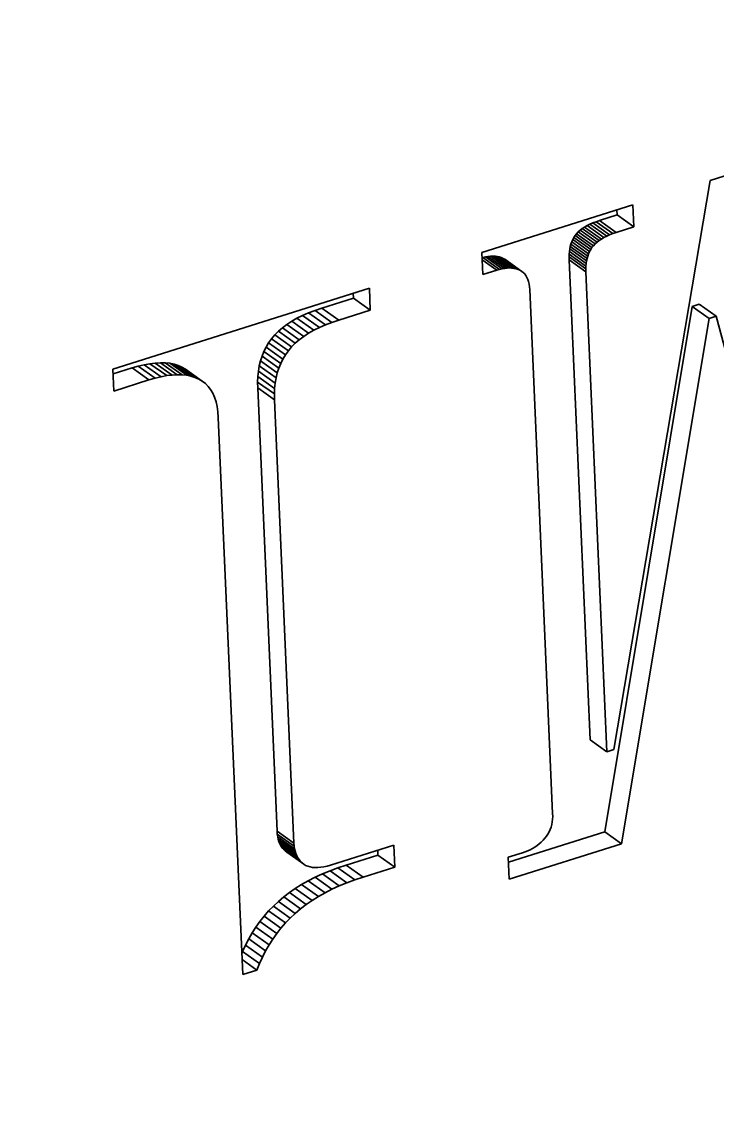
# Model space of a CAD drawing. Header units: millimetres. Extents: x 1333 to 129696, y -57210 to 105899.
# Drawn here: x 57141.443 to 57142.793, y 101197.205 to 101199.298 of the extents above; entities that cross this region are included whole.
import ezdxf

# ---------------------------------------------------------------- set-up
doc = ezdxf.new("R2010")
doc.units = ezdxf.units.MM
doc.header["$LTSCALE"] = 0.5

msp = doc.modelspace()

# ---------------------------------------------------------------- linework, layer by layer
at = {"color": 7, "lineweight": 35, "ltscale": 0.111941}
msp.add_line((57142.5922, 101197.8856), (57142.7787, 101198.9893), dxfattribs=at)
at = {"color": 7, "lineweight": 35, "ltscale": 0.004288}
msp.add_line((57142.7787, 101198.9893), (57142.8196, 101199.0022), dxfattribs=at)
at = {"color": 7, "lineweight": 35, "ltscale": 0.030721}
msp.add_line((57142.3359, 101198.8496), (57142.6288, 101198.942), dxfattribs=at)
at = {"color": 7, "lineweight": 35, "ltscale": 0.00095768}
msp.add_line((57142.5976, 101198.9322), (57142.5981, 101198.9226), dxfattribs=at)
at = {"color": 7, "lineweight": 35, "ltscale": 0.004271}
msp.add_line((57142.6288, 101198.942), (57142.6307, 101198.8994), dxfattribs=at)
at = {"color": 7, "lineweight": 35, "ltscale": 0.000565541}
for p, q in [((57142.5401, 101198.902), (57142.5352, 101198.8992)), ((57142.5727, 101198.8788), (57142.5679, 101198.8759))]:
    msp.add_line(p, q, dxfattribs=at)
at = {"color": 7, "lineweight": 35, "ltscale": 0.000600507}
for p, q in [((57142.5455, 101198.9047), (57142.5401, 101198.902)), ((57142.5781, 101198.8815), (57142.5727, 101198.8788))]:
    msp.add_line(p, q, dxfattribs=at)
at = {"color": 7, "lineweight": 35, "ltscale": 0.004008}
for p, q in [((57142.5727, 101198.8788), (57142.5401, 101198.902)), ((57142.5781, 101198.8815), (57142.5455, 101198.9047)), ((57142.59, 101198.8864), (57142.5574, 101198.9096)), ((57142.5967, 101198.8886), (57142.564, 101198.9119)), ((57142.5495, 101198.8594), (57142.5169, 101198.8826)), ((57142.5556, 101198.8665), (57142.5229, 101198.8897)), ((57142.5593, 101198.8698), (57142.5266, 101198.893)), ((57142.5633, 101198.8729), (57142.5307, 101198.8962)), ((57142.5679, 101198.8759), (57142.5352, 101198.8992)), ((57142.5431, 101198.8473), (57142.5104, 101198.8706)), ((57142.5449, 101198.8516), (57142.5123, 101198.8748)), ((57142.5471, 101198.8556), (57142.5145, 101198.8788)), ((57142.3703, 101198.8171), (57142.3376, 101198.8403)), ((57142.3755, 101198.8183), (57142.3428, 101198.8415)), ((57142.3805, 101198.8191), (57142.3478, 101198.8424)), ((57142.3852, 101198.8196), (57142.3526, 101198.8429)), ((57142.3898, 101198.8198), (57142.3572, 101198.843)), ((57142.3942, 101198.8196), (57142.3616, 101198.8428)), ((57142.3984, 101198.819), (57142.3658, 101198.8423)), ((57142.4025, 101198.8181), (57142.3698, 101198.8414)), ((57142.4062, 101198.8169), (57142.3736, 101198.8401)), ((57142.5377, 101198.818), (57142.5051, 101198.8412)), ((57142.5383, 101198.8286), (57142.5057, 101198.8518)), ((57142.4133, 101198.8133), (57142.3806, 101198.8366)), ((57142.5378, 101198.8124), (57142.5052, 101198.8357)), ((57142.0451, 101198.7143), (57142.0124, 101198.7376)), ((57142.7767, 101198.722), (57142.744, 101198.7453)), ((57142.7903, 101198.7263), (57142.7576, 101198.7496)), ((57141.9999, 101198.6931), (57141.9672, 101198.7164)), ((57142.0209, 101198.7044), (57141.9883, 101198.7276)), ((57142.0326, 101198.7095), (57141.9999, 101198.7328)), ((57141.974, 101198.6738), (57141.9414, 101198.697)), ((57141.9819, 101198.6805), (57141.9492, 101198.7038)), ((57141.9905, 101198.687), (57141.9578, 101198.7103)), ((57141.9607, 101198.6592), (57141.9281, 101198.6824)), ((57141.967, 101198.6666), (57141.9344, 101198.6899)), ((57141.9502, 101198.6432), (57141.9176, 101198.6664)), ((57141.7139, 101198.609), (57141.6812, 101198.6322)), ((57141.7248, 101198.611), (57141.6921, 101198.6342)), ((57141.7352, 101198.6122), (57141.7026, 101198.6355)), ((57141.7452, 101198.6128), (57141.7125, 101198.636)), ((57141.7546, 101198.6126), (57141.7219, 101198.6358)), ((57141.7635, 101198.6116), (57141.7308, 101198.6349)), ((57141.7796, 101198.6075), (57141.747, 101198.6308)), ((57141.9393, 101198.6164), (57141.9067, 101198.6396)), ((57141.9423, 101198.6257), (57141.9097, 101198.6489)), ((57141.7023, 101198.6062), (57141.6697, 101198.6294)), ((57141.787, 101198.6044), (57141.7543, 101198.6276)), ((57141.9341, 101198.5862), (57141.9015, 101198.6095)), ((57141.9352, 101198.5966), (57141.9026, 101198.6199)), ((57141.9336, 101198.5754), (57141.901, 101198.5986)), ((57141.9338, 101198.5642), (57141.9012, 101198.5875)), ((57142.5786, 101197.8813), (57142.5459, 101197.9045)), ((57141.9719, 101197.6986), (57141.9393, 101197.7219)), ((57142.6071, 101197.7029), (57142.5744, 101197.7262)), ((57141.9751, 101197.684), (57141.9425, 101197.7072)), ((57141.9769, 101197.6797), (57141.9442, 101197.703)), ((57141.9789, 101197.6758), (57141.9463, 101197.699)), ((57141.9814, 101197.6722), (57141.9487, 101197.6954)), ((57141.9841, 101197.6689), (57141.9515, 101197.6922)), ((57141.9872, 101197.666), (57141.9545, 101197.6892)), ((57141.9905, 101197.6633), (57141.9579, 101197.6866)), ((57142.167, 101197.6577), (57142.1343, 101197.681)), ((57142.0742, 101197.6273), (57142.0416, 101197.6505)), ((57142.1056, 101197.6384), (57142.073, 101197.6616)), ((57142.0318, 101197.6079), (57141.9992, 101197.6311)), ((57142.0453, 101197.6147), (57142.0127, 101197.638)), ((57142.0594, 101197.6212), (57142.0268, 101197.6445)), ((57141.9952, 101197.5851), (57141.9626, 101197.6083)), ((57142.019, 101197.6007), (57141.9863, 101197.6239)), ((57141.974, 101197.568), (57141.9413, 101197.5913)), ((57141.9843, 101197.5767), (57141.9516, 101197.6)), ((57141.9463, 101197.5394), (57141.9137, 101197.5626)), ((57141.9551, 101197.5494), (57141.9224, 101197.5726)), ((57141.9643, 101197.5589), (57141.9316, 101197.5821)), ((57141.9232, 101197.507), (57141.8906, 101197.5303)), ((57141.9103, 101197.4833), (57141.8776, 101197.5066)), ((57141.9165, 101197.4954), (57141.8838, 101197.5186)), ((57141.9046, 101197.4709), (57141.8719, 101197.4941))]:
    msp.add_line(p, q, dxfattribs=at)
at = {"color": 7, "lineweight": 35, "ltscale": 0.000627774}
msp.add_line((57142.5512, 101198.9073), (57142.5455, 101198.9047), dxfattribs=at)
at = {"color": 7, "lineweight": 35, "ltscale": 0.000660542}
msp.add_line((57142.5574, 101198.9096), (57142.5512, 101198.9073), dxfattribs=at)
at = {"color": 7, "lineweight": 35, "ltscale": 0.004009}
for p, q in [((57142.5838, 101198.884), (57142.5512, 101198.9073)), ((57142.6307, 101198.8994), (57142.5981, 101198.9226)), ((57142.5524, 101198.863), (57142.5197, 101198.8862)), ((57142.5401, 101198.8384), (57142.5075, 101198.8616)), ((57142.5414, 101198.8429), (57142.5088, 101198.8662)), ((57142.5379, 101198.8234), (57142.5052, 101198.8466)), ((57142.5391, 101198.8336), (57142.5065, 101198.8568)), ((57142.4099, 101198.8153), (57142.3772, 101198.8385)), ((57142.1196, 101198.7381), (57142.087, 101198.7614)), ((57142.0583, 101198.7188), (57142.0257, 101198.742)), ((57142.01, 101198.6989), (57141.9773, 101198.7222)), ((57141.9552, 101198.6514), (57141.9225, 101198.6746)), ((57141.946, 101198.6346), (57141.9133, 101198.6579)), ((57141.7718, 101198.6099), (57141.7392, 101198.6332)), ((57141.9369, 101198.6067), (57141.9043, 101198.63)), ((57141.6904, 101198.6027), (57141.6577, 101198.6259)), ((57141.9715, 101197.7041), (57141.9388, 101197.7274)), ((57141.9726, 101197.6934), (57141.94, 101197.7167)), ((57141.9737, 101197.6885), (57141.9411, 101197.7118)), ((57142.0896, 101197.633), (57142.0569, 101197.6563)), ((57142.0068, 101197.5931), (57141.9741, 101197.6163)), ((57141.9382, 101197.529), (57141.9055, 101197.5523)), ((57141.9304, 101197.5182), (57141.8978, 101197.5415))]:
    msp.add_line(p, q, dxfattribs=at)
at = {"color": 7, "lineweight": 35, "ltscale": 0.000701592}
for p, q in [((57142.564, 101198.9119), (57142.5574, 101198.9096)), ((57142.5967, 101198.8886), (57142.59, 101198.8864))]:
    msp.add_line(p, q, dxfattribs=at)
at = {"color": 7, "lineweight": 35, "ltscale": 0.003571}
for p, q in [((57142.5981, 101198.9226), (57142.564, 101198.9119)), ((57142.6307, 101198.8994), (57142.5967, 101198.8886))]:
    msp.add_line(p, q, dxfattribs=at)
at = {"color": 7, "lineweight": 35, "ltscale": 0.000452906}
msp.add_line((57142.5169, 101198.8826), (57142.5145, 101198.8788), dxfattribs=at)
at = {"color": 7, "lineweight": 35, "ltscale": 0.000459033}
msp.add_line((57142.5197, 101198.8862), (57142.5169, 101198.8826), dxfattribs=at)
at = {"color": 7, "lineweight": 35, "ltscale": 0.00047394}
msp.add_line((57142.5229, 101198.8897), (57142.5197, 101198.8862), dxfattribs=at)
at = {"color": 7, "lineweight": 35, "ltscale": 0.000493708}
for p, q in [((57142.5266, 101198.893), (57142.5229, 101198.8897)), ((57142.5593, 101198.8698), (57142.5556, 101198.8665))]:
    msp.add_line(p, q, dxfattribs=at)
at = {"color": 7, "lineweight": 35, "ltscale": 0.000517181}
for p, q in [((57142.5307, 101198.8962), (57142.5266, 101198.893)), ((57142.5633, 101198.8729), (57142.5593, 101198.8698))]:
    msp.add_line(p, q, dxfattribs=at)
at = {"color": 7, "lineweight": 35, "ltscale": 0.000542124}
for p, q in [((57142.5352, 101198.8992), (57142.5307, 101198.8962)), ((57142.5679, 101198.8759), (57142.5633, 101198.8729))]:
    msp.add_line(p, q, dxfattribs=at)
at = {"color": 7, "lineweight": 35, "ltscale": 0.000627465}
msp.add_line((57142.5838, 101198.884), (57142.5781, 101198.8815), dxfattribs=at)
at = {"color": 7, "lineweight": 35, "ltscale": 0.000660817}
msp.add_line((57142.59, 101198.8864), (57142.5838, 101198.884), dxfattribs=at)
at = {"color": 7, "lineweight": 35, "ltscale": 0.000490232}
for p, q in [((57142.5075, 101198.8616), (57142.5065, 101198.8568)), ((57142.5401, 101198.8384), (57142.5391, 101198.8336))]:
    msp.add_line(p, q, dxfattribs=at)
at = {"color": 7, "lineweight": 35, "ltscale": 0.000476839}
for p, q in [((57142.5088, 101198.8662), (57142.5075, 101198.8616)), ((57142.5414, 101198.8429), (57142.5401, 101198.8384))]:
    msp.add_line(p, q, dxfattribs=at)
at = {"color": 7, "lineweight": 35, "ltscale": 0.000469336}
msp.add_line((57142.5104, 101198.8706), (57142.5088, 101198.8662), dxfattribs=at)
at = {"color": 7, "lineweight": 35, "ltscale": 0.000458527}
for p, q in [((57142.5123, 101198.8748), (57142.5104, 101198.8706)), ((57142.5449, 101198.8516), (57142.5431, 101198.8473))]:
    msp.add_line(p, q, dxfattribs=at)
at = {"color": 7, "lineweight": 35, "ltscale": 0.000455516}
msp.add_line((57142.5145, 101198.8788), (57142.5123, 101198.8748), dxfattribs=at)
at = {"color": 7, "lineweight": 35, "ltscale": 0.00045843}
msp.add_line((57142.5524, 101198.863), (57142.5495, 101198.8594), dxfattribs=at)
at = {"color": 7, "lineweight": 35, "ltscale": 0.000474497}
msp.add_line((57142.5556, 101198.8665), (57142.5524, 101198.863), dxfattribs=at)
at = {"color": 7, "lineweight": 35, "ltscale": 0.00427}
for p, q in [((57142.3377, 101198.8069), (57142.3359, 101198.8496)), ((57142.1178, 101198.7808), (57142.1196, 101198.7381)), ((57141.6222, 101198.5812), (57141.6203, 101198.6238))]:
    msp.add_line(p, q, dxfattribs=at)
at = {"color": 7, "lineweight": 35, "ltscale": 0.000532447}
msp.add_line((57142.3428, 101198.8415), (57142.3376, 101198.8403), dxfattribs=at)
at = {"color": 7, "lineweight": 35, "ltscale": 0.000507602}
msp.add_line((57142.3478, 101198.8424), (57142.3428, 101198.8415), dxfattribs=at)
at = {"color": 7, "lineweight": 35, "ltscale": 0.00047873}
for p, q in [((57142.3526, 101198.8429), (57142.3478, 101198.8424)), ((57142.3852, 101198.8196), (57142.3805, 101198.8191))]:
    msp.add_line(p, q, dxfattribs=at)
at = {"color": 7, "lineweight": 35, "ltscale": 0.000458018}
for p, q in [((57142.3572, 101198.843), (57142.3526, 101198.8429)), ((57142.3898, 101198.8198), (57142.3852, 101198.8196))]:
    msp.add_line(p, q, dxfattribs=at)
at = {"color": 7, "lineweight": 35, "ltscale": 0.000439901}
for p, q in [((57142.3616, 101198.8428), (57142.3572, 101198.843)), ((57142.3942, 101198.8196), (57142.3898, 101198.8198))]:
    msp.add_line(p, q, dxfattribs=at)
at = {"color": 7, "lineweight": 35, "ltscale": 0.000424809}
msp.add_line((57142.3658, 101198.8423), (57142.3616, 101198.8428), dxfattribs=at)
at = {"color": 7, "lineweight": 35, "ltscale": 0.000412439}
msp.add_line((57142.3698, 101198.8414), (57142.3658, 101198.8423), dxfattribs=at)
at = {"color": 7, "lineweight": 35, "ltscale": 0.000398567}
msp.add_line((57142.3736, 101198.8401), (57142.3698, 101198.8414), dxfattribs=at)
at = {"color": 7, "lineweight": 35, "ltscale": 0.000399116}
msp.add_line((57142.3772, 101198.8385), (57142.3736, 101198.8401), dxfattribs=at)
at = {"color": 7, "lineweight": 35, "ltscale": 0.000539709}
msp.add_line((57142.5052, 101198.8466), (57142.5051, 101198.8412), dxfattribs=at)
at = {"color": 7, "lineweight": 35, "ltscale": 0.000559368}
msp.add_line((57142.5051, 101198.8412), (57142.5052, 101198.8357), dxfattribs=at)
at = {"color": 7, "lineweight": 35, "ltscale": 0.000519034}
msp.add_line((57142.5057, 101198.8518), (57142.5052, 101198.8466), dxfattribs=at)
at = {"color": 7, "lineweight": 35, "ltscale": 0.000506739}
msp.add_line((57142.5065, 101198.8568), (57142.5057, 101198.8518), dxfattribs=at)
at = {"color": 7, "lineweight": 35, "ltscale": 0.000470051}
msp.add_line((57142.5431, 101198.8473), (57142.5414, 101198.8429), dxfattribs=at)
at = {"color": 7, "lineweight": 35, "ltscale": 0.000456184}
msp.add_line((57142.5471, 101198.8556), (57142.5449, 101198.8516), dxfattribs=at)
at = {"color": 7, "lineweight": 35, "ltscale": 0.000452264}
msp.add_line((57142.5495, 101198.8594), (57142.5471, 101198.8556), dxfattribs=at)
at = {"color": 7, "lineweight": 35, "ltscale": 0.003504}
msp.add_line((57142.365, 101198.8155), (57142.3364, 101198.8358), dxfattribs=at)
at = {"color": 7, "lineweight": 35, "ltscale": 0.000532619}
msp.add_line((57142.3755, 101198.8183), (57142.3703, 101198.8171), dxfattribs=at)
at = {"color": 7, "lineweight": 35, "ltscale": 0.000507476}
msp.add_line((57142.3805, 101198.8191), (57142.3755, 101198.8183), dxfattribs=at)
at = {"color": 7, "lineweight": 35, "ltscale": 0.000389533}
msp.add_line((57142.3806, 101198.8366), (57142.3772, 101198.8385), dxfattribs=at)
at = {"color": 7, "lineweight": 35, "ltscale": 0.00042471}
msp.add_line((57142.3984, 101198.819), (57142.3942, 101198.8196), dxfattribs=at)
at = {"color": 7, "lineweight": 35, "ltscale": 0.000412604}
msp.add_line((57142.4025, 101198.8181), (57142.3984, 101198.819), dxfattribs=at)
at = {"color": 7, "lineweight": 35, "ltscale": 0.000398328}
msp.add_line((57142.4062, 101198.8169), (57142.4025, 101198.8181), dxfattribs=at)
at = {"color": 7, "lineweight": 35, "ltscale": 0.093204}
for p, q in [((57142.5052, 101198.8357), (57142.5459, 101197.9045)), ((57142.5378, 101198.8124), (57142.5786, 101197.8813))]:
    msp.add_line(p, q, dxfattribs=at)
at = {"color": 7, "lineweight": 35, "ltscale": 0.000538946}
msp.add_line((57142.5379, 101198.8234), (57142.5377, 101198.818), dxfattribs=at)
at = {"color": 7, "lineweight": 35, "ltscale": 0.000520555}
msp.add_line((57142.5383, 101198.8286), (57142.5379, 101198.8234), dxfattribs=at)
at = {"color": 7, "lineweight": 35, "ltscale": 0.000505232}
msp.add_line((57142.5391, 101198.8336), (57142.5383, 101198.8286), dxfattribs=at)
at = {"color": 7, "lineweight": 35, "ltscale": 0.002861}
for p, q in [((57142.365, 101198.8155), (57142.3377, 101198.8069)), ((57142.3872, 101197.6768), (57142.4145, 101197.6854))]:
    msp.add_line(p, q, dxfattribs=at)
at = {"color": 7, "lineweight": 35, "ltscale": 0.000553131}
msp.add_line((57142.3703, 101198.8171), (57142.365, 101198.8155), dxfattribs=at)
at = {"color": 7, "lineweight": 35, "ltscale": 0.000399725}
msp.add_line((57142.4099, 101198.8153), (57142.4062, 101198.8169), dxfattribs=at)
at = {"color": 7, "lineweight": 35, "ltscale": 0.000389147}
msp.add_line((57142.4133, 101198.8133), (57142.4099, 101198.8153), dxfattribs=at)
at = {"color": 7, "lineweight": 35, "ltscale": 0.000385163}
msp.add_line((57142.4163, 101198.811), (57142.4133, 101198.8133), dxfattribs=at)
at = {"color": 7, "lineweight": 35, "ltscale": 0.00038468}
msp.add_line((57142.419, 101198.8082), (57142.4163, 101198.811), dxfattribs=at)
at = {"color": 7, "lineweight": 35, "ltscale": 0.000393683}
msp.add_line((57142.4214, 101198.8051), (57142.419, 101198.8082), dxfattribs=at)
at = {"color": 7, "lineweight": 35, "ltscale": 0.000409687}
msp.add_line((57142.4234, 101198.8015), (57142.4214, 101198.8051), dxfattribs=at)
at = {"color": 7, "lineweight": 35, "ltscale": 0.000427772}
msp.add_line((57142.4252, 101198.7976), (57142.4234, 101198.8015), dxfattribs=at)
at = {"color": 7, "lineweight": 35, "ltscale": 0.000454794}
msp.add_line((57142.4266, 101198.7933), (57142.4252, 101198.7976), dxfattribs=at)
at = {"color": 7, "lineweight": 35, "ltscale": 0.000558605}
msp.add_line((57142.5377, 101198.818), (57142.5378, 101198.8124), dxfattribs=at)
at = {"color": 7, "lineweight": 35, "ltscale": 0.052161}
msp.add_line((57141.6203, 101198.6238), (57142.1178, 101198.7808), dxfattribs=at)
at = {"color": 7, "lineweight": 35, "ltscale": 0.000480543}
msp.add_line((57142.4276, 101198.7886), (57142.4266, 101198.7933), dxfattribs=at)
at = {"color": 7, "lineweight": 35, "ltscale": 0.000515635}
msp.add_line((57142.4283, 101198.7835), (57142.4276, 101198.7886), dxfattribs=at)
at = {"color": 7, "lineweight": 35, "ltscale": 0.000549454}
msp.add_line((57142.4288, 101198.778), (57142.4283, 101198.7835), dxfattribs=at)
at = {"color": 7, "lineweight": 35, "ltscale": 0.101743}
msp.add_line((57142.4733, 101197.7616), (57142.4288, 101198.778), dxfattribs=at)
at = {"color": 7, "lineweight": 35, "ltscale": 0.006426}
for p, q in [((57142.087, 101198.7614), (57142.0257, 101198.742)), ((57142.1196, 101198.7381), (57142.0583, 101198.7188))]:
    msp.add_line(p, q, dxfattribs=at)
at = {"color": 7, "lineweight": 35, "ltscale": 0.000957427}
msp.add_line((57142.0866, 101198.7709), (57142.087, 101198.7614), dxfattribs=at)
at = {"color": 7, "lineweight": 35, "ltscale": 0.00134}
for p, q in [((57142.0124, 101198.7376), (57141.9999, 101198.7328)), ((57142.0451, 101198.7143), (57142.0326, 101198.7095))]:
    msp.add_line(p, q, dxfattribs=at)
at = {"color": 7, "lineweight": 35, "ltscale": 0.001398}
msp.add_line((57142.0257, 101198.742), (57142.0124, 101198.7376), dxfattribs=at)
at = {"color": 7, "lineweight": 35, "ltscale": 0.103311}
msp.add_line((57142.744, 101198.7453), (57142.5744, 101197.7262), dxfattribs=at)
at = {"color": 7, "lineweight": 35, "ltscale": 0.001427}
for p, q in [((57142.7576, 101198.7496), (57142.744, 101198.7453)), ((57142.7903, 101198.7263), (57142.7767, 101198.722)), ((57142.5786, 101197.8813), (57142.5922, 101197.8856))]:
    msp.add_line(p, q, dxfattribs=at)
at = {"color": 7, "lineweight": 35, "ltscale": 0.001122}
for p, q in [((57141.9672, 101198.7164), (57141.9578, 101198.7103)), ((57141.9999, 101198.6931), (57141.9905, 101198.687))]:
    msp.add_line(p, q, dxfattribs=at)
at = {"color": 7, "lineweight": 35, "ltscale": 0.001167}
for p, q in [((57141.9773, 101198.7222), (57141.9672, 101198.7164)), ((57142.01, 101198.6989), (57141.9999, 101198.6931))]:
    msp.add_line(p, q, dxfattribs=at)
at = {"color": 7, "lineweight": 35, "ltscale": 0.001221}
for p, q in [((57141.9883, 101198.7276), (57141.9773, 101198.7222)), ((57142.0209, 101198.7044), (57142.01, 101198.6989))]:
    msp.add_line(p, q, dxfattribs=at)
at = {"color": 7, "lineweight": 35, "ltscale": 0.001274}
for p, q in [((57141.9999, 101198.7328), (57141.9883, 101198.7276)), ((57142.0326, 101198.7095), (57142.0209, 101198.7044))]:
    msp.add_line(p, q, dxfattribs=at)
at = {"color": 7, "lineweight": 35, "ltscale": 0.001397}
msp.add_line((57142.0583, 101198.7188), (57142.0451, 101198.7143), dxfattribs=at)
at = {"color": 7, "lineweight": 35, "ltscale": 0.103312}
msp.add_line((57142.7767, 101198.722), (57142.6071, 101197.7029), dxfattribs=at)
at = {"color": 7, "lineweight": 35, "ltscale": 0.092172}
msp.add_line((57143.0296, 101197.8362), (57142.7903, 101198.7263), dxfattribs=at)
at = {"color": 7, "lineweight": 35, "ltscale": 0.001}
for p, q in [((57141.9414, 101198.697), (57141.9344, 101198.6899)), ((57141.974, 101198.6738), (57141.967, 101198.6666))]:
    msp.add_line(p, q, dxfattribs=at)
at = {"color": 7, "lineweight": 35, "ltscale": 0.001035}
for p, q in [((57141.9492, 101198.7038), (57141.9414, 101198.697)), ((57141.9819, 101198.6805), (57141.974, 101198.6738))]:
    msp.add_line(p, q, dxfattribs=at)
at = {"color": 7, "lineweight": 35, "ltscale": 0.001076}
for p, q in [((57141.9578, 101198.7103), (57141.9492, 101198.7038)), ((57141.9905, 101198.687), (57141.9819, 101198.6805))]:
    msp.add_line(p, q, dxfattribs=at)
at = {"color": 7, "lineweight": 35, "ltscale": 0.000955683}
msp.add_line((57141.9225, 101198.6746), (57141.9176, 101198.6664), dxfattribs=at)
at = {"color": 7, "lineweight": 35, "ltscale": 0.000958563}
msp.add_line((57141.9281, 101198.6824), (57141.9225, 101198.6746), dxfattribs=at)
at = {"color": 7, "lineweight": 35, "ltscale": 0.000975103}
for p, q in [((57141.9344, 101198.6899), (57141.9281, 101198.6824)), ((57141.967, 101198.6666), (57141.9607, 101198.6592))]:
    msp.add_line(p, q, dxfattribs=at)
at = {"color": 7, "lineweight": 35, "ltscale": 0.000966251}
msp.add_line((57141.9133, 101198.6579), (57141.9097, 101198.6489), dxfattribs=at)
at = {"color": 7, "lineweight": 35, "ltscale": 0.000956716}
msp.add_line((57141.9176, 101198.6664), (57141.9133, 101198.6579), dxfattribs=at)
at = {"color": 7, "lineweight": 35, "ltscale": 0.000954377}
msp.add_line((57141.9552, 101198.6514), (57141.9502, 101198.6432), dxfattribs=at)
at = {"color": 7, "lineweight": 35, "ltscale": 0.000959185}
msp.add_line((57141.9607, 101198.6592), (57141.9552, 101198.6514), dxfattribs=at)
at = {"color": 7, "lineweight": 35, "ltscale": 0.001186}
for p, q in [((57141.6812, 101198.6322), (57141.6697, 101198.6294)), ((57141.7139, 101198.609), (57141.7023, 101198.6062))]:
    msp.add_line(p, q, dxfattribs=at)
at = {"color": 7, "lineweight": 35, "ltscale": 0.001111}
for p, q in [((57141.6921, 101198.6342), (57141.6812, 101198.6322)), ((57141.7248, 101198.611), (57141.7139, 101198.609))]:
    msp.add_line(p, q, dxfattribs=at)
at = {"color": 7, "lineweight": 35, "ltscale": 0.001052}
for p, q in [((57141.7026, 101198.6355), (57141.6921, 101198.6342)), ((57141.7352, 101198.6122), (57141.7248, 101198.611))]:
    msp.add_line(p, q, dxfattribs=at)
at = {"color": 7, "lineweight": 35, "ltscale": 0.000996305}
msp.add_line((57141.7125, 101198.636), (57141.7026, 101198.6355), dxfattribs=at)
at = {"color": 7, "lineweight": 35, "ltscale": 0.000940151}
for p, q in [((57141.7219, 101198.6358), (57141.7125, 101198.636)), ((57141.7546, 101198.6126), (57141.7452, 101198.6128))]:
    msp.add_line(p, q, dxfattribs=at)
at = {"color": 7, "lineweight": 35, "ltscale": 0.000896121}
msp.add_line((57141.7308, 101198.6349), (57141.7219, 101198.6358), dxfattribs=at)
at = {"color": 7, "lineweight": 35, "ltscale": 0.000852861}
msp.add_line((57141.7392, 101198.6332), (57141.7308, 101198.6349), dxfattribs=at)
at = {"color": 7, "lineweight": 35, "ltscale": 0.000818281}
msp.add_line((57141.747, 101198.6308), (57141.7392, 101198.6332), dxfattribs=at)
at = {"color": 7, "lineweight": 35, "ltscale": 0.000797929}
msp.add_line((57141.7543, 101198.6276), (57141.747, 101198.6308), dxfattribs=at)
at = {"color": 7, "lineweight": 35, "ltscale": 0.001021}
for p, q in [((57141.9043, 101198.63), (57141.9026, 101198.6199)), ((57141.9369, 101198.6067), (57141.9352, 101198.5966))]:
    msp.add_line(p, q, dxfattribs=at)
at = {"color": 7, "lineweight": 35, "ltscale": 0.000996262}
msp.add_line((57141.9067, 101198.6396), (57141.9043, 101198.63), dxfattribs=at)
at = {"color": 7, "lineweight": 35, "ltscale": 0.000977654}
msp.add_line((57141.9097, 101198.6489), (57141.9067, 101198.6396), dxfattribs=at)
at = {"color": 7, "lineweight": 35, "ltscale": 0.000965545}
msp.add_line((57141.946, 101198.6346), (57141.9423, 101198.6257), dxfattribs=at)
at = {"color": 7, "lineweight": 35, "ltscale": 0.000958082}
msp.add_line((57141.9502, 101198.6432), (57141.946, 101198.6346), dxfattribs=at)
at = {"color": 7, "lineweight": 35, "ltscale": 0.003872}
msp.add_line((57141.6577, 101198.6259), (57141.6208, 101198.6143), dxfattribs=at)
at = {"color": 7, "lineweight": 35, "ltscale": 0.001246}
for p, q in [((57141.6697, 101198.6294), (57141.6577, 101198.6259)), ((57141.7023, 101198.6062), (57141.6904, 101198.6027))]:
    msp.add_line(p, q, dxfattribs=at)
at = {"color": 7, "lineweight": 35, "ltscale": 0.000996347}
msp.add_line((57141.7452, 101198.6128), (57141.7352, 101198.6122), dxfattribs=at)
at = {"color": 7, "lineweight": 35, "ltscale": 0.000783565}
msp.add_line((57141.7611, 101198.6237), (57141.7543, 101198.6276), dxfattribs=at)
at = {"color": 7, "lineweight": 35, "ltscale": 0.000896202}
msp.add_line((57141.7635, 101198.6116), (57141.7546, 101198.6126), dxfattribs=at)
at = {"color": 7, "lineweight": 35, "ltscale": 0.004003}
msp.add_line((57141.7937, 101198.6004), (57141.7611, 101198.6237), dxfattribs=at)
at = {"color": 7, "lineweight": 35, "ltscale": 0.000853012}
msp.add_line((57141.7718, 101198.6099), (57141.7635, 101198.6116), dxfattribs=at)
at = {"color": 7, "lineweight": 35, "ltscale": 0.000818055}
msp.add_line((57141.7796, 101198.6075), (57141.7718, 101198.6099), dxfattribs=at)
at = {"color": 7, "lineweight": 35, "ltscale": 0.001082}
for p, q in [((57141.9015, 101198.6095), (57141.901, 101198.5986)), ((57141.9341, 101198.5862), (57141.9336, 101198.5754))]:
    msp.add_line(p, q, dxfattribs=at)
at = {"color": 7, "lineweight": 35, "ltscale": 0.001049}
for p, q in [((57141.9026, 101198.6199), (57141.9015, 101198.6095)), ((57141.9352, 101198.5966), (57141.9341, 101198.5862))]:
    msp.add_line(p, q, dxfattribs=at)
at = {"color": 7, "lineweight": 35, "ltscale": 0.000997744}
msp.add_line((57141.9393, 101198.6164), (57141.9369, 101198.6067), dxfattribs=at)
at = {"color": 7, "lineweight": 35, "ltscale": 0.000976928}
msp.add_line((57141.9423, 101198.6257), (57141.9393, 101198.6164), dxfattribs=at)
at = {"color": 7, "lineweight": 35, "ltscale": 0.007149}
msp.add_line((57141.6904, 101198.6027), (57141.6222, 101198.5812), dxfattribs=at)
at = {"color": 7, "lineweight": 35, "ltscale": 0.000797626}
msp.add_line((57141.787, 101198.6044), (57141.7796, 101198.6075), dxfattribs=at)
at = {"color": 7, "lineweight": 35, "ltscale": 0.000778294}
msp.add_line((57141.7937, 101198.6004), (57141.787, 101198.6044), dxfattribs=at)
at = {"color": 7, "lineweight": 35, "ltscale": 0.000770326}
msp.add_line((57141.7998, 101198.5957), (57141.7937, 101198.6004), dxfattribs=at)
at = {"color": 7, "lineweight": 35, "ltscale": 0.000773633}
msp.add_line((57141.8052, 101198.5902), (57141.7998, 101198.5957), dxfattribs=at)
at = {"color": 7, "lineweight": 35, "ltscale": 0.000787975}
msp.add_line((57141.81, 101198.5839), (57141.8052, 101198.5902), dxfattribs=at)
at = {"color": 7, "lineweight": 35, "ltscale": 0.001119}
for p, q in [((57141.901, 101198.5986), (57141.9012, 101198.5875)), ((57141.9336, 101198.5754), (57141.9338, 101198.5642))]:
    msp.add_line(p, q, dxfattribs=at)
at = {"color": 7, "lineweight": 35, "ltscale": 0.000815639}
msp.add_line((57141.8141, 101198.5769), (57141.81, 101198.5839), dxfattribs=at)
at = {"color": 7, "lineweight": 35, "ltscale": 0.000858}
msp.add_line((57141.8176, 101198.569), (57141.8141, 101198.5769), dxfattribs=at)
at = {"color": 7, "lineweight": 35, "ltscale": 0.000908138}
msp.add_line((57141.8204, 101198.5604), (57141.8176, 101198.569), dxfattribs=at)
at = {"color": 7, "lineweight": 35, "ltscale": 0.086089}
for p, q in [((57141.9012, 101198.5875), (57141.9388, 101197.7274)), ((57141.9338, 101198.5642), (57141.9715, 101197.7041))]:
    msp.add_line(p, q, dxfattribs=at)
at = {"color": 7, "lineweight": 35, "ltscale": 0.000965399}
msp.add_line((57141.8225, 101198.551), (57141.8204, 101198.5604), dxfattribs=at)
at = {"color": 7, "lineweight": 35, "ltscale": 0.00103}
msp.add_line((57141.824, 101198.5408), (57141.8225, 101198.551), dxfattribs=at)
at = {"color": 7, "lineweight": 35, "ltscale": 0.001101}
msp.add_line((57141.8248, 101198.5298), (57141.824, 101198.5408), dxfattribs=at)
at = {"color": 7, "lineweight": 35, "ltscale": 0.108145}
msp.add_line((57141.8721, 101197.4494), (57141.8248, 101198.5298), dxfattribs=at)
at = {"color": 7, "lineweight": 35, "ltscale": 0.000542546}
msp.add_line((57142.4731, 101197.7506), (57142.4734, 101197.756), dxfattribs=at)
at = {"color": 7, "lineweight": 35, "ltscale": 0.000560031}
msp.add_line((57142.4734, 101197.756), (57142.4733, 101197.7616), dxfattribs=at)
at = {"color": 7, "lineweight": 35, "ltscale": 0.000496627}
msp.add_line((57142.4664, 101197.7261), (57142.4684, 101197.7306), dxfattribs=at)
at = {"color": 7, "lineweight": 35, "ltscale": 0.000500796}
msp.add_line((57142.4684, 101197.7306), (57142.4701, 101197.7353), dxfattribs=at)
at = {"color": 7, "lineweight": 35, "ltscale": 0.000507879}
msp.add_line((57142.4701, 101197.7353), (57142.4715, 101197.7402), dxfattribs=at)
at = {"color": 7, "lineweight": 35, "ltscale": 0.000515919}
msp.add_line((57142.4715, 101197.7402), (57142.4725, 101197.7453), dxfattribs=at)
at = {"color": 7, "lineweight": 35, "ltscale": 0.000528439}
msp.add_line((57142.4725, 101197.7453), (57142.4731, 101197.7506), dxfattribs=at)
at = {"color": 7, "lineweight": 35, "ltscale": 0.000554018}
msp.add_line((57141.9388, 101197.7274), (57141.9393, 101197.7219), dxfattribs=at)
at = {"color": 7, "lineweight": 35, "ltscale": 0.000525454}
msp.add_line((57141.9393, 101197.7219), (57141.94, 101197.7167), dxfattribs=at)
at = {"color": 7, "lineweight": 35, "ltscale": 0.000500488}
for p, q in [((57141.94, 101197.7167), (57141.9411, 101197.7118)), ((57141.9726, 101197.6934), (57141.9737, 101197.6885))]:
    msp.add_line(p, q, dxfattribs=at)
at = {"color": 7, "lineweight": 35, "ltscale": 0.000478805}
msp.add_line((57141.9411, 101197.7118), (57141.9425, 101197.7072), dxfattribs=at)
at = {"color": 7, "lineweight": 35, "ltscale": 0.019591}
msp.add_line((57142.5744, 101197.7262), (57142.3876, 101197.6672), dxfattribs=at)
at = {"color": 7, "lineweight": 35, "ltscale": 0.000508191}
msp.add_line((57142.4512, 101197.7062), (57142.4548, 101197.7097), dxfattribs=at)
at = {"color": 7, "lineweight": 35, "ltscale": 0.000508143}
msp.add_line((57142.4548, 101197.7097), (57142.4581, 101197.7136), dxfattribs=at)
at = {"color": 7, "lineweight": 35, "ltscale": 0.000506675}
msp.add_line((57142.4581, 101197.7136), (57142.4612, 101197.7176), dxfattribs=at)
at = {"color": 7, "lineweight": 35, "ltscale": 0.000501513}
msp.add_line((57142.4612, 101197.7176), (57142.464, 101197.7217), dxfattribs=at)
at = {"color": 7, "lineweight": 35, "ltscale": 0.00049872}
msp.add_line((57142.464, 101197.7217), (57142.4664, 101197.7261), dxfattribs=at)
at = {"color": 7, "lineweight": 35, "ltscale": 0.000457326}
msp.add_line((57141.9425, 101197.7072), (57141.9442, 101197.703), dxfattribs=at)
at = {"color": 7, "lineweight": 35, "ltscale": 0.000443674}
for p, q in [((57141.9442, 101197.703), (57141.9463, 101197.699)), ((57141.9769, 101197.6797), (57141.9789, 101197.6758))]:
    msp.add_line(p, q, dxfattribs=at)
at = {"color": 7, "lineweight": 35, "ltscale": 0.000435066}
msp.add_line((57141.9463, 101197.699), (57141.9487, 101197.6954), dxfattribs=at)
at = {"color": 7, "lineweight": 35, "ltscale": 0.000427859}
for p, q in [((57141.9487, 101197.6954), (57141.9515, 101197.6922)), ((57141.9814, 101197.6722), (57141.9841, 101197.6689))]:
    msp.add_line(p, q, dxfattribs=at)
at = {"color": 7, "lineweight": 35, "ltscale": 0.000424628}
msp.add_line((57141.9515, 101197.6922), (57141.9545, 101197.6892), dxfattribs=at)
at = {"color": 7, "lineweight": 35, "ltscale": 0.000427525}
for p, q in [((57141.9545, 101197.6892), (57141.9579, 101197.6866)), ((57141.9872, 101197.666), (57141.9905, 101197.6633))]:
    msp.add_line(p, q, dxfattribs=at)
at = {"color": 7, "lineweight": 35, "ltscale": 0.000553257}
msp.add_line((57141.9715, 101197.7041), (57141.9719, 101197.6986), dxfattribs=at)
at = {"color": 7, "lineweight": 35, "ltscale": 0.00052621}
msp.add_line((57141.9719, 101197.6986), (57141.9726, 101197.6934), dxfattribs=at)
at = {"color": 7, "lineweight": 35, "ltscale": 0.000477347}
msp.add_line((57141.9737, 101197.6885), (57141.9751, 101197.684), dxfattribs=at)
at = {"color": 7, "lineweight": 35, "ltscale": 0.012864}
msp.add_line((57142.0424, 101197.6617), (57142.1651, 101197.7004), dxfattribs=at)
at = {"color": 7, "lineweight": 35, "ltscale": 0.000956917}
msp.add_line((57142.1339, 101197.6905), (57142.1343, 101197.681), dxfattribs=at)
at = {"color": 7, "lineweight": 35, "ltscale": 0.004269}
msp.add_line((57142.1651, 101197.7004), (57142.167, 101197.6577), dxfattribs=at)
at = {"color": 7, "lineweight": 35, "ltscale": 0.022861}
msp.add_line((57142.6071, 101197.7029), (57142.3891, 101197.6341), dxfattribs=at)
at = {"color": 7, "lineweight": 35, "ltscale": 0.00055253}
msp.add_line((57142.4198, 101197.6872), (57142.4249, 101197.6892), dxfattribs=at)
at = {"color": 7, "lineweight": 35, "ltscale": 0.000543521}
msp.add_line((57142.4249, 101197.6892), (57142.4299, 101197.6915), dxfattribs=at)
at = {"color": 7, "lineweight": 35, "ltscale": 0.000526701}
msp.add_line((57142.4299, 101197.6915), (57142.4345, 101197.694), dxfattribs=at)
at = {"color": 7, "lineweight": 35, "ltscale": 0.000526643}
msp.add_line((57142.4345, 101197.694), (57142.439, 101197.6967), dxfattribs=at)
at = {"color": 7, "lineweight": 35, "ltscale": 0.000518044}
msp.add_line((57142.439, 101197.6967), (57142.4433, 101197.6996), dxfattribs=at)
at = {"color": 7, "lineweight": 35, "ltscale": 0.000510958}
msp.add_line((57142.4433, 101197.6996), (57142.4473, 101197.7028), dxfattribs=at)
at = {"color": 7, "lineweight": 35, "ltscale": 0.000511443}
msp.add_line((57142.4473, 101197.7028), (57142.4512, 101197.7062), dxfattribs=at)
at = {"color": 7, "lineweight": 35, "ltscale": 0.000458034}
msp.add_line((57141.9751, 101197.684), (57141.9769, 101197.6797), dxfattribs=at)
at = {"color": 7, "lineweight": 35, "ltscale": 0.000434434}
msp.add_line((57141.9789, 101197.6758), (57141.9814, 101197.6722), dxfattribs=at)
at = {"color": 7, "lineweight": 35, "ltscale": 0.000425159}
msp.add_line((57141.9841, 101197.6689), (57141.9872, 101197.666), dxfattribs=at)
at = {"color": 7, "lineweight": 35, "ltscale": 0.006432}
for p, q in [((57142.1343, 101197.681), (57142.073, 101197.6616)), ((57142.167, 101197.6577), (57142.1056, 101197.6384))]:
    msp.add_line(p, q, dxfattribs=at)
at = {"color": 7, "lineweight": 35, "ltscale": 0.004268}
msp.add_line((57142.3891, 101197.6341), (57142.3872, 101197.6768), dxfattribs=at)
at = {"color": 7, "lineweight": 35, "ltscale": 0.000561689}
msp.add_line((57142.4145, 101197.6854), (57142.4198, 101197.6872), dxfattribs=at)
at = {"color": 7, "lineweight": 35, "ltscale": 0.000434661}
msp.add_line((57141.9905, 101197.6633), (57141.9942, 101197.6611), dxfattribs=at)
at = {"color": 7, "lineweight": 35, "ltscale": 0.000446513}
msp.add_line((57141.9942, 101197.6611), (57141.9983, 101197.6593), dxfattribs=at)
at = {"color": 7, "lineweight": 35, "ltscale": 0.000452783}
msp.add_line((57141.9983, 101197.6593), (57142.0027, 101197.658), dxfattribs=at)
at = {"color": 7, "lineweight": 35, "ltscale": 0.000483682}
msp.add_line((57142.0027, 101197.658), (57142.0074, 101197.6571), dxfattribs=at)
at = {"color": 7, "lineweight": 35, "ltscale": 0.000502181}
msp.add_line((57142.0074, 101197.6571), (57142.0124, 101197.6567), dxfattribs=at)
at = {"color": 7, "lineweight": 35, "ltscale": 0.000537164}
msp.add_line((57142.0124, 101197.6567), (57142.0178, 101197.6568), dxfattribs=at)
at = {"color": 7, "lineweight": 35, "ltscale": 0.000563915}
msp.add_line((57142.0178, 101197.6568), (57142.0234, 101197.6573), dxfattribs=at)
at = {"color": 7, "lineweight": 35, "ltscale": 0.000612458}
msp.add_line((57142.0234, 101197.6573), (57142.0295, 101197.6583), dxfattribs=at)
at = {"color": 7, "lineweight": 35, "ltscale": 0.001598}
for p, q in [((57142.0416, 101197.6505), (57142.0268, 101197.6445)), ((57142.0742, 101197.6273), (57142.0594, 101197.6212))]:
    msp.add_line(p, q, dxfattribs=at)
at = {"color": 7, "lineweight": 35, "ltscale": 0.000651277}
msp.add_line((57142.0295, 101197.6583), (57142.0358, 101197.6598), dxfattribs=at)
at = {"color": 7, "lineweight": 35, "ltscale": 0.000686646}
msp.add_line((57142.0358, 101197.6598), (57142.0424, 101197.6617), dxfattribs=at)
at = {"color": 7, "lineweight": 35, "ltscale": 0.001641}
for p, q in [((57142.0569, 101197.6563), (57142.0416, 101197.6505)), ((57142.0896, 101197.633), (57142.0742, 101197.6273))]:
    msp.add_line(p, q, dxfattribs=at)
at = {"color": 7, "lineweight": 35, "ltscale": 0.001692}
for p, q in [((57142.073, 101197.6616), (57142.0569, 101197.6563)), ((57142.1056, 101197.6384), (57142.0896, 101197.633))]:
    msp.add_line(p, q, dxfattribs=at)
at = {"color": 7, "lineweight": 35, "ltscale": 0.001476}
for p, q in [((57141.9992, 101197.6311), (57141.9863, 101197.6239)), ((57142.0318, 101197.6079), (57142.019, 101197.6007))]:
    msp.add_line(p, q, dxfattribs=at)
at = {"color": 7, "lineweight": 35, "ltscale": 0.001513}
for p, q in [((57142.0127, 101197.638), (57141.9992, 101197.6311)), ((57142.0453, 101197.6147), (57142.0318, 101197.6079))]:
    msp.add_line(p, q, dxfattribs=at)
at = {"color": 7, "lineweight": 35, "ltscale": 0.001552}
for p, q in [((57142.0268, 101197.6445), (57142.0127, 101197.638)), ((57142.0594, 101197.6212), (57142.0453, 101197.6147))]:
    msp.add_line(p, q, dxfattribs=at)
at = {"color": 7, "lineweight": 35, "ltscale": 0.001375}
for p, q in [((57141.9626, 101197.6083), (57141.9516, 101197.6)), ((57141.9952, 101197.5851), (57141.9843, 101197.5767))]:
    msp.add_line(p, q, dxfattribs=at)
at = {"color": 7, "lineweight": 35, "ltscale": 0.001402}
for p, q in [((57141.9741, 101197.6163), (57141.9626, 101197.6083)), ((57142.0068, 101197.5931), (57141.9952, 101197.5851))]:
    msp.add_line(p, q, dxfattribs=at)
at = {"color": 7, "lineweight": 35, "ltscale": 0.001438}
for p, q in [((57141.9863, 101197.6239), (57141.9741, 101197.6163)), ((57142.019, 101197.6007), (57142.0068, 101197.5931))]:
    msp.add_line(p, q, dxfattribs=at)
at = {"color": 7, "lineweight": 35, "ltscale": 0.001332}
for p, q in [((57141.9413, 101197.5913), (57141.9316, 101197.5821)), ((57141.8978, 101197.5415), (57141.8906, 101197.5303)), ((57141.9304, 101197.5182), (57141.9232, 101197.507))]:
    msp.add_line(p, q, dxfattribs=at)
at = {"color": 7, "lineweight": 35, "ltscale": 0.001351}
for p, q in [((57141.9516, 101197.6), (57141.9413, 101197.5913)), ((57141.9843, 101197.5767), (57141.974, 101197.568))]:
    msp.add_line(p, q, dxfattribs=at)
at = {"color": 7, "lineweight": 35, "ltscale": 0.00132}
msp.add_line((57141.9137, 101197.5626), (57141.9055, 101197.5523), dxfattribs=at)
at = {"color": 7, "lineweight": 35, "ltscale": 0.001325}
for p, q in [((57141.9224, 101197.5726), (57141.9137, 101197.5626)), ((57141.9551, 101197.5494), (57141.9463, 101197.5394))]:
    msp.add_line(p, q, dxfattribs=at)
at = {"color": 7, "lineweight": 35, "ltscale": 0.001326}
msp.add_line((57141.9316, 101197.5821), (57141.9224, 101197.5726), dxfattribs=at)
at = {"color": 7, "lineweight": 35, "ltscale": 0.001331}
msp.add_line((57141.974, 101197.568), (57141.9643, 101197.5589), dxfattribs=at)
at = {"color": 7, "lineweight": 35, "ltscale": 0.00133}
for p, q in [((57141.9055, 101197.5523), (57141.8978, 101197.5415)), ((57141.9382, 101197.529), (57141.9304, 101197.5182))]:
    msp.add_line(p, q, dxfattribs=at)
at = {"color": 7, "lineweight": 35, "ltscale": 0.001327}
msp.add_line((57141.9643, 101197.5589), (57141.9551, 101197.5494), dxfattribs=at)
at = {"color": 7, "lineweight": 35, "ltscale": 0.001343}
for p, q in [((57141.8906, 101197.5303), (57141.8838, 101197.5186)), ((57141.9232, 101197.507), (57141.9165, 101197.4954))]:
    msp.add_line(p, q, dxfattribs=at)
at = {"color": 7, "lineweight": 35, "ltscale": 0.001321}
msp.add_line((57141.9463, 101197.5394), (57141.9382, 101197.529), dxfattribs=at)
at = {"color": 7, "lineweight": 35, "ltscale": 0.00137}
for p, q in [((57141.8776, 101197.5066), (57141.8719, 101197.4941)), ((57141.9103, 101197.4833), (57141.9046, 101197.4709))]:
    msp.add_line(p, q, dxfattribs=at)
at = {"color": 7, "lineweight": 35, "ltscale": 0.001357}
for p, q in [((57141.8838, 101197.5186), (57141.8776, 101197.5066)), ((57141.9165, 101197.4954), (57141.9103, 101197.4833))]:
    msp.add_line(p, q, dxfattribs=at)
at = {"color": 7, "lineweight": 35, "ltscale": 0.00042375}
msp.add_line((57141.8719, 101197.4941), (57141.8703, 101197.4902), dxfattribs=at)
at = {"color": 7, "lineweight": 35, "ltscale": 0.0035}
msp.add_line((57141.8993, 101197.458), (57141.8708, 101197.4783), dxfattribs=at)
at = {"color": 7, "lineweight": 35, "ltscale": 0.002855}
msp.add_line((57141.8993, 101197.458), (57141.8721, 101197.4494), dxfattribs=at)
at = {"color": 7, "lineweight": 35, "ltscale": 0.001391}
msp.add_line((57141.9046, 101197.4709), (57141.8993, 101197.458), dxfattribs=at)
at = {"color": 7, "lineweight": 35}
for centre, major_axis, start_param, end_param in [((57140.6427, 101199.1979), (1.5225, 2.1384), 6.283138, 8.647675), ((57140.9039, 101199.0119), (1.5225, 2.1384), 6.283138, 9.424731), ((57140.9039, 101199.0119), (1.3122, 1.8431), 6.283138, 9.424731), ((57141.1913, 101198.8073), (1.3122, 1.8431), 6.283138, 9.211683), ((57142.0271, 101198.2121), (1.16, 1.6292), 2.36449, 8.647675)]:
    msp.add_ellipse(centre, major_axis=major_axis, ratio=0.767269, start_param=start_param, end_param=end_param, dxfattribs=at)

doc.saveas('drawing.dxf')
